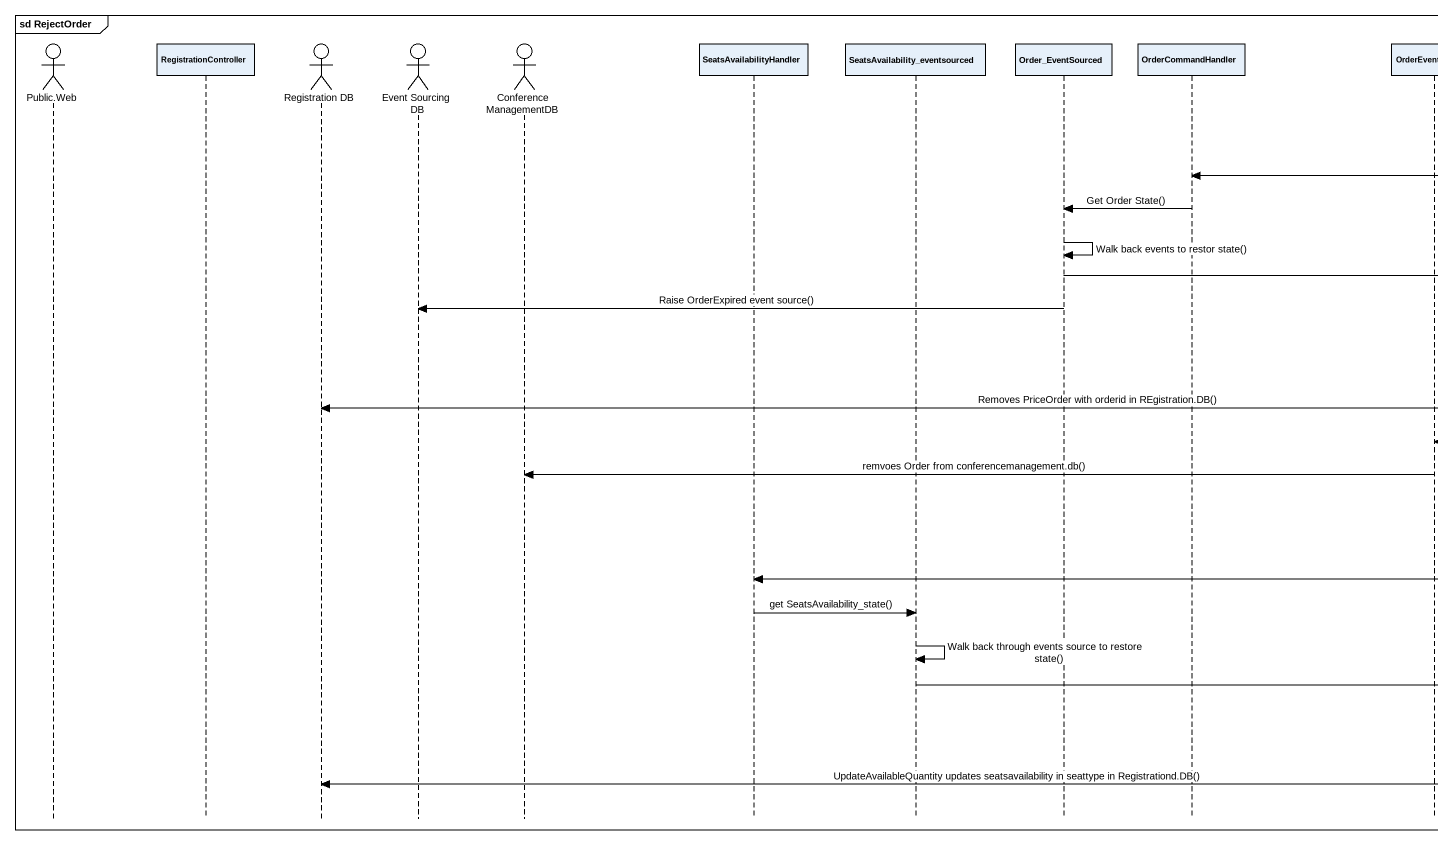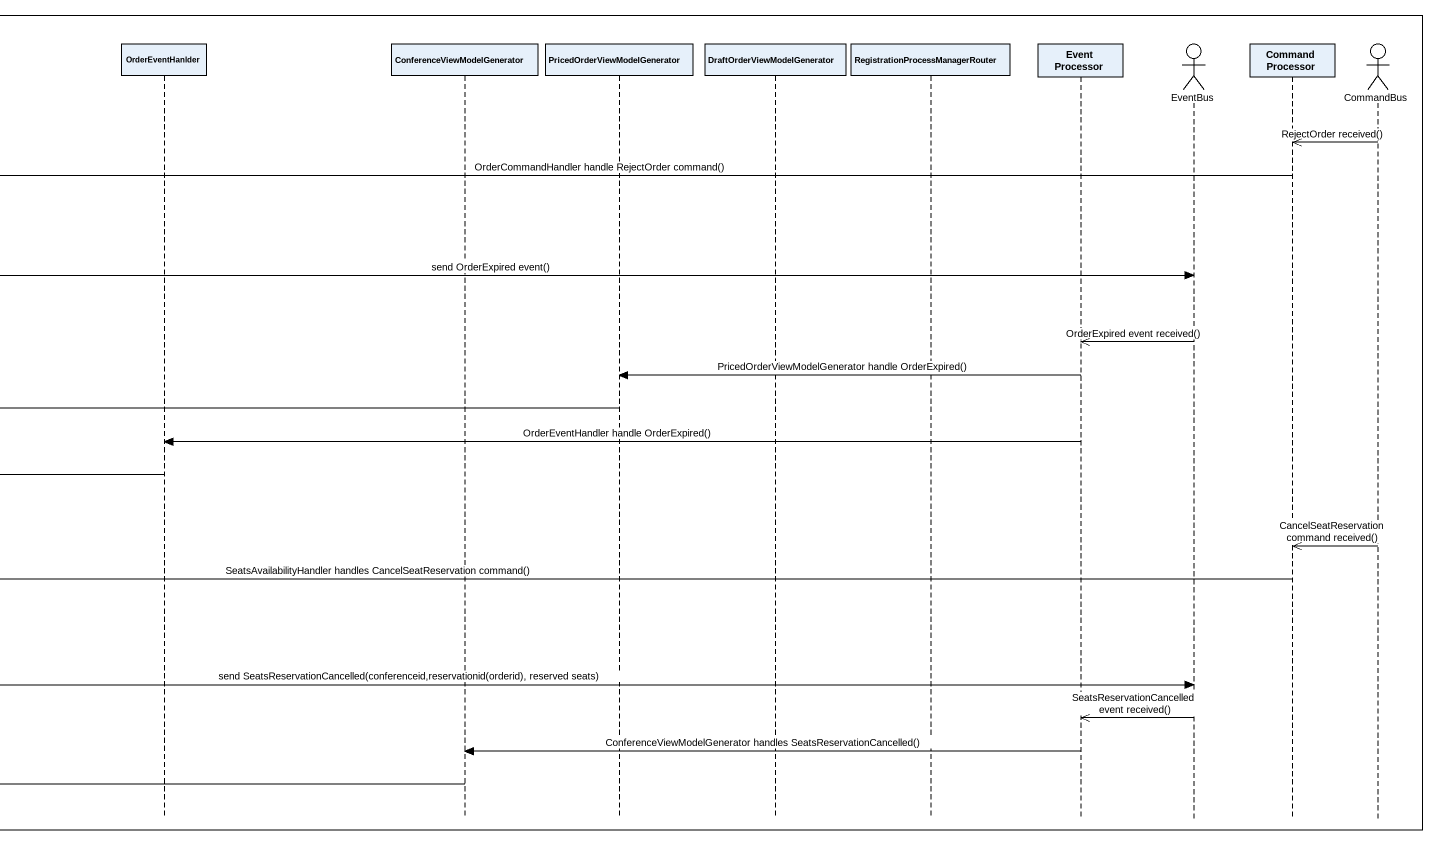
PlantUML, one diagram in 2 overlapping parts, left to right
@startuml
mainframe sd RejectOrder
hide footbox
actor "Public.Web" as Public_Web
participant RegistrationController
actor "Registration DB" as Registration_DB
actor "Event Sourcing DB" as Event_Sourcing_DB
actor ConferenceManagementDB
participant SeatsAvailabilityHandler
participant "SeatsAvailability_eventsourced" as SeatsAvailability
participant Order_EventSourced
participant OrderCommandHandler
participant OrderEventHanlder
participant ConferenceViewModelGenerator
participant "PricedOrderViewModelGenerator" as PricedOrderViewModelGenerato
participant DraftOrderViewModelGenerator
participant "RegistrationProcessManagerRouter" as RegistrationProcessManagerRo
participant "Event Processor" as Event_Processor
actor EventBus
participant "Command Processor" as Command_Processor
actor CommandBus

CommandBus ->> Command_Processor : RejectOrder received()
Command_Processor -> OrderCommandHandler : OrderCommandHandler handle RejectOrder command()
OrderCommandHandler -> Order_EventSourced : Get Order State()
Order_EventSourced -> Order_EventSourced : Walk back events to restor state()
Order_EventSourced -> EventBus : send OrderExpired event()
Order_EventSourced -> Event_Sourcing_DB : Raise OrderExpired event source()
EventBus ->> Event_Processor : OrderExpired event received()
Event_Processor -> PricedOrderViewModelGenerato : PricedOrderViewModelGenerator handle OrderExpired()
PricedOrderViewModelGenerato -> Registration_DB : Removes PriceOrder with orderid in REgistration.DB()
Event_Processor -> OrderEventHanlder : OrderEventHandler handle OrderExpired()
OrderEventHanlder -> ConferenceManagementDB : remvoes Order from conferencemanagement.db()
CommandBus ->> Command_Processor : CancelSeatReservation command received()
Command_Processor -> SeatsAvailabilityHandler : SeatsAvailabilityHandler handles CancelSeatReservation command()
SeatsAvailabilityHandler -> SeatsAvailability : get SeatsAvailability_state()
SeatsAvailability -> SeatsAvailability : Walk back through events source to restore state()
SeatsAvailability -> EventBus : send SeatsReservationCancelled(conferenceid,reservationid(orderid), reserved seats)
EventBus ->> Event_Processor : SeatsReservationCancelled event received()
Event_Processor -> ConferenceViewModelGenerator : ConferenceViewModelGenerator handles SeatsReservationCancelled()
ConferenceViewModelGenerator -> Registration_DB : UpdateAvailableQuantity updates seatsavailability in seattype in Registrationd.DB()
@enduml
